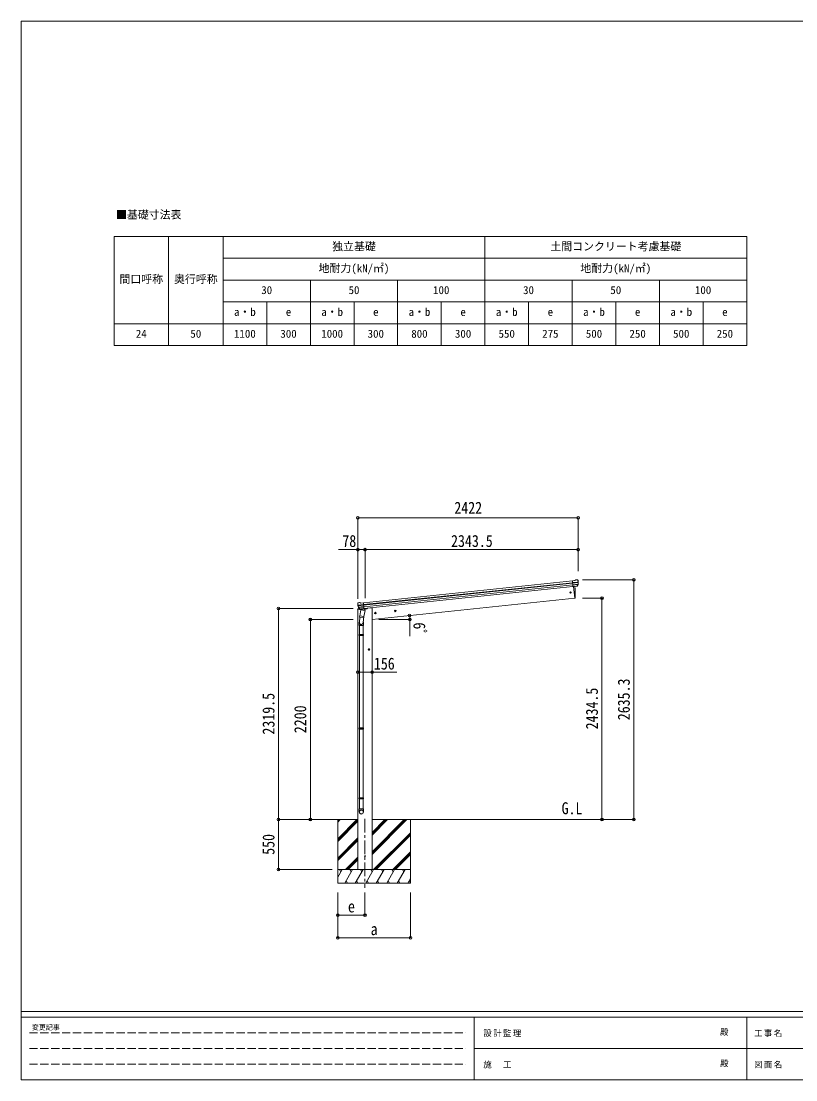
# Model space of a CAD drawing. Units: millimetres at full size, sheet at 1:30; some dimension numbers follow another scale. Extents: x -8432 to 8432, y -5820 to 5820.
# Drawn here: x -8432 to 89, y -5820 to 5820 of the extents above; entities that cross this region are included whole.
import ezdxf
from ezdxf.enums import TextEntityAlignment as Align

# ---------------------------------------------------------------- set-up
doc = ezdxf.new("R2010")
doc.units = ezdxf.units.MM
doc.header["$LTSCALE"] = 30
doc.header["$PDMODE"] = 32
doc.header["$PDSIZE"] = 30
doc.linetypes.add('CHAIN1', pattern=[8, 5, -1, 1, -1])
doc.linetypes.add('DASHED3', pattern=[4, 3, -1])
for name, color, linetype, lineweight in [('0-0_0', 7, 'Continuous', 9), ('0-1_本体', 5, 'CHAIN1', 9), ('0-3_ELV2', 4, 'Continuous', 9), ('0-6_OTH_LINE', 6, 'Continuous', 9), ('0-9_OUTLINE', 7, 'Continuous', 9), ('0-E_DET2', 7, 'Continuous', 18), ('F-0_240', 7, 'Continuous', 9)]:
    doc.layers.add(name, color=color, linetype=linetype, lineweight=lineweight)
doc.layers.add('0-7_SHAPE', color=7, linetype='Continuous')
doc.styles.add('ＭＳ ゴシック', font='')
doc.styles.get('ＭＳ ゴシック').set_extended_font_data('MS Gothic')

msp = doc.modelspace()

# ---------------------------------------------------------------- linework, layer by layer
at = {"layer": '0-0_0'}
for p, q in [((-5071.81, -2958.62), (-4727.71, -2958.62)), ((-4949.96, -2958.62), (-4949.96, -3658.62)), ((-4949.96, -3169.85), (-4738.73, -2958.62)), ((-4949.96, -2986.01), (-4922.57, -2958.62)), ((-4949.96, -2971.86), (-4936.72, -2958.62)), ((-4949.96, -3183.99), (-4727.71, -2961.75)), ((-4949.96, -3198.14), (-4727.71, -2975.89)), ((-4572.21, -2958.62), (-2255.66, -2958.62)), ((-4572.21, -3340.88), (-4189.94, -2958.62)), ((-4572.21, -3312.6), (-4218.23, -2958.62)), ((-4572.21, -3326.74), (-4204.08, -2958.62)), ((-4572.21, -3128.75), (-4402.07, -2958.62)), ((-4572.21, -3114.61), (-4416.22, -2958.62)), ((-4572.21, -3100.47), (-4430.36, -2958.62)), ((-4149.96, -2958.62), (-4149.96, -3658.62)), ((-4556.1, -3508.62), (-4149.96, -3102.49)), ((-4541.95, -3508.62), (-4149.96, -3116.63)), ((-4527.81, -3508.62), (-4149.96, -3130.77)), ((-4949.96, -3381.98), (-4727.71, -3159.73)), ((-4949.96, -3396.13), (-4727.71, -3173.88)), ((-4949.96, -3410.27), (-4727.71, -3188.02)), ((-4864.46, -3508.62), (-4727.71, -3371.87)), ((-4343.96, -3508.62), (-4149.96, -3314.62)), ((-4329.82, -3508.62), (-4149.96, -3328.76)), ((-4315.68, -3508.62), (-4149.96, -3342.9)), ((-4850.32, -3508.62), (-4727.71, -3386.01)), ((-4836.18, -3508.62), (-4727.71, -3400.15)), ((-4149.96, -3508.62), (-4949.96, -3508.62)), ((-4949.96, -3592.46), (-4901.55, -3508.62)), ((-4916.56, -3534.6), (-4931.56, -3508.62)), ((-4872.69, -3658.62), (-4786.09, -3508.62)), ((-4801.09, -3534.61), (-4816.09, -3508.62)), ((-4757.22, -3658.62), (-4670.62, -3508.62)), ((-4685.62, -3534.61), (-4700.62, -3508.62)), ((-4641.75, -3658.62), (-4555.15, -3508.62)), ((-4570.15, -3534.61), (-4585.15, -3508.62)), ((-4526.28, -3658.62), (-4439.68, -3508.62)), ((-4454.68, -3534.61), (-4469.68, -3508.62)), ((-4410.81, -3658.62), (-4324.21, -3508.62)), ((-4354.21, -3508.62), (-4339.21, -3534.6)), ((-4295.34, -3658.62), (-4208.74, -3508.62)), ((-4223.74, -3534.61), (-4238.74, -3508.62)), ((-4179.87, -3658.62), (-4149.96, -3606.81)), ((-4949.96, -3658.62), (-4149.96, -3658.62)), ((-4857.69, -3632.64), (-4842.69, -3658.62)), ((-4742.22, -3632.64), (-4727.22, -3658.62)), ((-4626.75, -3632.64), (-4611.75, -3658.62)), ((-4511.28, -3632.64), (-4496.28, -3658.62)), ((-4395.81, -3632.64), (-4380.81, -3658.62)), ((-4280.34, -3632.64), (-4265.34, -3658.62)), ((-4164.87, -3632.64), (-4149.96, -3658.48))]:
    msp.add_line(p, q, dxfattribs=at)
at = {"layer": '0-1_本体'}
msp.add_line((-4649.96, -2949.42), (-4649.96, -3708.62), dxfattribs=at)
at = {"layer": '0-3_ELV2'}
for p, q in [((-4667.8, -576.62), (-2368.38, -334.94)), ((-2342.07, -330.16), (-2368.59, -332.95)), ((-2361.81, -397.5), (-2368.59, -332.95)), ((-2366.43, -353.48), (-2306.7, -347.2)), ((-2342.07, -330.16), (-2330.47, -323.19)), ((-2329.24, -322.78), (-2315.75, -321.36)), ((-2312.09, -322.45), (-2312.09, -322.45)), ((-2312.09, -322.45), (-2306.91, -326.64)), ((-2305.52, -330.34), (-2305.83, -328.49)), ((-4665.81, -595.51), (-2366.4, -353.84)), ((-4665.38, -599.69), (-2365.96, -358.01)), ((-4663.28, -619.55), (-2363.87, -377.87)), ((-2362.11, -394.61), (-4661.53, -636.29)), ((-2306.22, -353.07), (-2365.82, -359.34)), ((-2307.05, -369.83), (-2364.09, -375.82)), ((-2308.44, -374.49), (-2363.62, -380.28)), ((-2318.45, -392.72), (-2361.83, -397.28)), ((-2361.81, -397.5), (-2351.86, -396.46)), ((-2354.92, -396.78), (-2341.54, -524.17)), ((-2351.86, -396.46), (-2351.59, -396.52)), ((-2351.59, -396.52), (-2326.26, -393.86)), ((-2326.26, -393.86), (-2326, -393.74)), ((-2326, -393.74), (-2318.31, -392.93)), ((-2317, -391.06), (-2307.55, -372.76)), ((-2315.95, -391.49), (-2305.83, -373.23)), ((-4728.96, -580.43), (-4729.65, -581.29)), ((-4725.46, -576.11), (-4728.96, -580.43)), ((-4725.46, -576.11), (-4725.46, -576.1)), ((-4722.1, -574.28), (-4722.1, -574.28)), ((-4694.53, -577.42), (-4668.01, -574.63)), ((-4661.22, -639.18), (-4668.01, -574.63)), ((-2341.54, -524.17), (-4572.21, -758.62)), ((-2341.54, -524.17), (-2339.48, -523.88)), ((-4729.95, -643.78), (-4730.85, -650.62)), ((-4730.85, -650.62), (-4697.12, -647.07)), ((-4730.24, -585.19), (-4730.33, -583.32)), ((-4727.71, -3508.62), (-4727.71, -650.28)), ((-4710.44, -639.42), (-4727.29, -641.19)), ((-4665.85, -595.16), (-4725.59, -601.44)), ((-4724.84, -607.28), (-4665.23, -601.01)), ((-4707.33, -642.84), (-4721.02, -627.08)), ((-4720.53, -623.49), (-4663.5, -617.5)), ((-4706.39, -642.2), (-4719.43, -626.26)), ((-4718.21, -627.76), (-4663.03, -621.96)), ((-4697.02, -642.95), (-4704.72, -643.75)), ((-4704.62, -643.52), (-4661.25, -638.96)), ((-4703.87, -643.76), (-4702.31, -643.59)), ((-4702.31, -643.59), (-4664.77, -639.65)), ((-4696.75, -643.01), (-4697.02, -642.95)), ((-4671.42, -640.35), (-4696.75, -643.01)), ((-4671.17, -640.23), (-4671.42, -640.35)), ((-4661.22, -639.18), (-4671.17, -640.23)), ((-4664.77, -639.65), (-4663.2, -639.48)), ((-4661.39, -637.6), (-4660.46, -637.79)), ((-4657.1, -642.86), (-4627.84, -639.79)), ((-4622.98, -632.24), (-4623.4, -635.47)), ((-4536.77, -679.98), (-4542.85, -684.4)), ((-4542.85, -684.4), (-4542.06, -691.86)), ((-4542.06, -691.86), (-4535.21, -694.91)), ((-4529.92, -683.04), (-4536.77, -679.98)), ((-4317.98, -656.99), (-4324.05, -661.4)), ((-4324.05, -661.4), (-4323.27, -668.86)), ((-4323.27, -668.86), (-4316.41, -671.92)), ((-4311.12, -660.04), (-4317.98, -656.99)), ((-4606.21, -1080.67), (-4612.71, -1084.42)), ((-4612.71, -1084.42), (-4612.71, -1091.93)), ((-4612.71, -1091.93), (-4606.21, -1095.68)), ((-4599.71, -1084.42), (-4606.21, -1080.67))]:
    msp.add_line(p, q, dxfattribs=at)
for points in [[(-4708.61, -572.86), (-4708.61, -572.86), (-4722.1, -574.28)], [(-4694.53, -577.42), (-4707.32, -573.01), (-4707.32, -573.01)], [(-4572.21, -3508.62), (-4572.21, -629.62), (-4592.21, -629.62), (-4623.06, -632.87)], [(-4535.21, -694.91), (-4529.13, -690.5), (-4529.92, -683.04)], [(-4316.41, -671.92), (-4310.34, -667.51), (-4311.12, -660.04)], [(-4606.21, -1095.68), (-4599.71, -1091.93), (-4599.71, -1084.42)]]:
    msp.add_lwpolyline(points, dxfattribs=at)
for centre, radius in [((-2388.33, -461.62), 6.5), ((-4535.99, -687.45), 8.5), ((-4535.99, -687.45), 7.7), ((-4535.99, -687.45), 6.5), ((-4317.2, -664.45), 8.5), ((-4317.2, -664.45), 7.7), ((-4317.2, -664.45), 6.5), ((-4606.21, -1088.18), 8.5), ((-4606.21, -1088.18), 7.7), ((-4606.21, -1088.18), 6.5), ((-4649.96, -3358.62), 4.5)]:
    msp.add_circle(centre, radius, dxfattribs=at)
for centre, radius, start, end in [((-2328.93, -325.77), 3, 96.02369, 120.97631), ((-2315.23, -326.34), 5, 51.04426, 95.95574), ((-2499.08, -351.99), 192.44, 1.4271, 6.57578), ((-2261.43, -345.09), 45.32, 182.67122, 185.64518), ((-2506.42, -351.46), 202, 354.13916, 6), ((-3237.13, -483.96), 900.99, 357.6414, 5.6433), ((-2318.57, -390.04), 2.99, 285.2717, 331.00739), ((-2310.22, -371.39), 3, 332.69111, 354.20009), ((-2506.42, -351.46), 200.2, 354.20009, 359.53883), ((-2306.03, -354.41), 1.35, 95.1605, 97.91927), ((-2303.43, -352.85), 2.74, 179.02151, 184.43412), ((-2308.46, -371.78), 3, 331, 354.13916), ((-4721.57, -579.25), 5, 96.04426, 140.95574), ((-4708.3, -575.85), 3, 71.02369, 95.97631), ((-2339.9, -520.91), 3, 278, 357.63919), ((-4529.35, -564.08), 202, 186, 197.86084), ((-4726.98, -644.18), 3, 96, 172.5), ((-4536.42, -566.13), 192.44, 185.42422, 190.5729), ((-4770.31, -608.78), 45.32, 6.35482, 9.32878), ((-4727.61, -607.64), 2.74, 7.56588, 12.97849), ((-4724.74, -608.63), 1.35, 94.08073, 96.8395), ((-4529.35, -564.08), 200.2, 192.46117, 197.79991), ((-4718.76, -625.11), 3, 197.86084, 221), ((-4717.11, -624.36), 3, 197.79991, 219.30889), ((-4705.07, -640.87), 2.99, 220.99261, 266.7283), ((-4703.92, -643.26), 0.5, 240.73754, 276), ((-4663.26, -638.99), 0.5, 276, 311.26246), ((-4628.36, -634.82), 5, 276, 352.5)]:
    msp.add_arc(centre, radius, start, end, dxfattribs=at)
for centre, major_axis, ratio, start_param, end_param in [((-2307.78, -329.95), (-0.87, 5.91), 0.020485, 0.67143203, 1.56913061), ((-2313.18, -325.43), (5.88, -1.31), 0.24881, 0.46058498, 0.46410383), ((-2308.8, -328.98), (-2.34, 1.9), 0.995767, 3.98597162, 4.71238898), ((-2318.77, -389.74), (-0.11, 3), 0.642905, 3.24593831, 4.20392797), ((-2318.63, -389.94), (1.66, -2.51), 0.997631, 5.80419048, 5.89294842), ((-2318.7, -389.84), (3.53, -2.11), 0.650902, 5.25614477, 5.32895537), ((-2316.33, -389.49), (1.08, 3.13), 0.040856, 2.11350352, 2.14162489), ((-2504.11, -373.4), (-20.92, 199.05), 0.994373, 4.71137894, 4.7277536), ((-4727.32, -583.18), (1.9, 2.34), 0.995767, 1.57079633, 2.29721369), ((-4723.78, -578.8), (-5.48, -2.51), 0.24881, 5.81908147, 5.82260033), ((-4728.11, -584.34), (-0.38, 5.97), 0.020485, 4.7140547, 5.61175327), ((-4527.04, -586.03), (-20.92, 199.05), 0.994373, 4.71137894, 4.7277536), ((-4527.04, -586.03), (-20.92, 199.05), 0.994373, 1.55543171, 1.57180637), ((-4707.37, -640.79), (-1.71, 2.84), 0.040856, 4.14156042, 4.16968179), ((-4704.94, -640.54), (-0.51, 2.96), 0.642905, 2.07925734, 3.03724699), ((-4704.98, -640.64), (-3.02, -2.79), 0.650902, 0.95422993, 1.02704053), ((-4705.02, -640.76), (-1.1, -2.8), 0.997631, 0.39023689, 0.47899483)]:
    msp.add_ellipse(centre, major_axis=major_axis, ratio=ratio, start_param=start_param, end_param=end_param, dxfattribs=at)
at = {"layer": '0-6_OTH_LINE'}
for p, q in [((-4727.71, 358.43), (-4727.71, -532.65)), ((-4727.71, 358.43), (-2306.19, 358.43)), ((-2306.19, 358.43), (-2306.19, -228.75)), ((-4727.71, 9.43), (-4941.23, 9.43)), ((-4727.71, 9.43), (-4727.71, -228.75)), ((-4649.71, 9.43), (-4727.71, 9.43)), ((-4649.71, 9.43), (-4649.71, -524.48)), ((-2306.19, 9.43), (-4649.71, 9.43)), ((-2306.19, 9.43), (-2306.19, -228.75)), ((-1691.8, -323.35), (-2255.66, -323.35)), ((-1691.8, -323.35), (-1691.8, -2958.62)), ((-2042.8, -524.17), (-2255.66, -524.17)), ((-2042.8, -524.17), (-2042.8, -2958.62)), ((-5599.96, -2958.62), (-5599.96, -639.14)), ((-5599.96, -639.14), (-4778.21, -639.14)), ((-5250.96, -2958.62), (-5250.96, -758.62)), ((-5250.96, -758.62), (-4778.21, -758.62)), ((-4572.21, -1338.18), (-4727.71, -1338.18)), ((-5599.96, -2958.62), (-5009.57, -2958.62)), ((-5599.96, -3508.62), (-5599.96, -2958.62)), ((-5250.96, -2958.62), (-5009.57, -2958.62)), ((-2042.8, -2958.62), (-2255.66, -2958.62)), ((-1691.8, -2958.62), (-2255.66, -2958.62)), ((-5599.96, -3508.62), (-5009.57, -3508.62)), ((-4949.96, -4258.62), (-4949.96, -3759.62)), ((-4949.96, -4008.62), (-4949.96, -3759.62)), ((-4649.96, -4008.62), (-4649.96, -3759.62)), ((-4149.96, -4258.62), (-4149.96, -3759.62)), ((-4949.96, -4008.62), (-4649.96, -4008.62)), ((-4949.96, -4258.62), (-4149.96, -4258.62))]:
    msp.add_line(p, q, dxfattribs=at)
at = {"layer": '0-6_OTH_LINE', "lineweight": 18}
for p, q in [((-4155.25, -758.68), (-4497.84, -758.68)), ((-4155.25, -758.68), (-4155.25, -940.18)), ((-4572.21, -1338.18), (-4300.16, -1338.18))]:
    msp.add_line(p, q, dxfattribs=at)
at = {"layer": '0-6_OTH_LINE'}
msp.add_arc((-4393.04, -758.68), 237.79, 0, 10.52987, dxfattribs=at)
for p in [(-4727.71, 358.43), (-2306.19, 358.43), (-4727.71, 9.43), (-4649.71, 9.43), (-2306.19, 9.43), (-1691.8, -323.35), (-2042.8, -524.17), (-5599.96, -639.14), (-5250.96, -758.62), (-4159.25, -715.22), (-4155.25, -758.68), (-4727.71, -1338.18), (-4572.21, -1338.18), (-5599.96, -2958.62), (-5250.96, -2958.62), (-2042.8, -2958.62), (-1691.8, -2958.62), (-5599.96, -3508.62), (-4949.96, -4008.62), (-4649.96, -4008.62), (-4949.96, -4258.62), (-4149.96, -4258.62)]:
    msp.add_point(p, dxfattribs=at)
at = {"layer": '0-9_OUTLINE'}
for p, q in [((-4693.89, -652.12), (-4707.25, -717.78)), ((-4703.87, -643.76), (-4663.2, -639.48)), ((-4700.51, -644.06), (-4700.66, -644.79)), ((-4700.05, -645.92), (-4675.3, -655.67)), ((-4649.01, -661.25), (-4693.89, -652.12)), ((-4691.71, -649.2), (-4692.37, -652.43)), ((-4670.91, -640.68), (-4673.83, -655.03)), ((-4662.37, -726.91), (-4649.01, -661.25)), ((-4661.39, -637.6), (-4660.46, -637.79)), ((-4660.46, -637.79), (-4649.26, -654.71)), ((-4649.26, -654.71), (-4650.53, -660.94)), ((-4712.55, -825.95), (-4712.55, -791.6)), ((-4704.84, -733.06), (-4710.4, -788.79)), ((-4709.73, -730.02), (-4707.23, -717.78)), ((-4709.51, -731.42), (-4709.51, -731.42)), ((-4708.18, -732.38), (-4667.22, -740.72)), ((-4662.37, -726.91), (-4707.25, -717.78)), ((-4661.93, -724.77), (-4668.58, -792.51)), ((-4666.55, -791.29), (-4666.55, -825.95)), ((-4662.38, -726.9), (-4664.92, -739.38)), ((-4666.55, -825.95), (-4712.55, -825.95)), ((-4712.55, -924.69), (-4711.55, -922.69)), ((-4666.55, -924.69), (-4712.55, -924.69)), ((-4667.55, -922.69), (-4711.55, -922.69)), ((-4710.55, -825.95), (-4710.55, -922.69)), ((-4668.55, -825.95), (-4668.55, -922.69)), ((-4666.55, -924.69), (-4667.55, -922.69)), ((-4666.55, -924.69), (-4666.55, -932.69)), ((-4666.55, -932.69), (-4712.55, -932.69)), ((-4667.55, -934.69), (-4711.55, -934.69)), ((-4710.55, -934.69), (-4710.55, -1951.38)), ((-4668.55, -934.69), (-4668.55, -1951.38)), ((-4666.55, -932.69), (-4667.55, -934.69)), ((-4712.55, -1953.38), (-4711.55, -1951.38)), ((-4666.55, -1953.38), (-4712.55, -1953.38)), ((-4666.55, -1961.38), (-4712.55, -1961.38)), ((-4667.55, -1951.38), (-4711.55, -1951.38)), ((-4667.55, -1963.38), (-4711.55, -1963.38)), ((-4710.55, -1963.38), (-4710.55, -2719.07)), ((-4668.55, -1963.38), (-4668.55, -2719.07)), ((-4666.55, -1953.38), (-4667.55, -1951.38)), ((-4666.55, -1961.38), (-4667.55, -1963.38)), ((-4666.55, -1953.38), (-4666.55, -1961.38)), ((-4712.55, -2721.07), (-4711.55, -2719.07)), ((-4666.55, -2721.07), (-4712.55, -2721.07)), ((-4666.55, -2729.07), (-4712.55, -2729.07)), ((-4667.55, -2719.07), (-4711.55, -2719.07)), ((-4667.55, -2731.07), (-4711.55, -2731.07)), ((-4710.55, -2731.07), (-4710.55, -2841.07)), ((-4668.55, -2731.07), (-4668.55, -2841.07)), ((-4666.55, -2721.07), (-4667.55, -2719.07)), ((-4666.55, -2729.07), (-4667.55, -2731.07)), ((-4666.55, -2721.07), (-4666.55, -2729.07)), ((-4712.55, -2875.21), (-4712.55, -2841.07)), ((-4666.55, -2841.07), (-4712.55, -2841.07)), ((-4666.55, -2875.21), (-4666.55, -2841.07))]:
    msp.add_line(p, q, dxfattribs=at)
for points in [[(-4712.55, -924.69), (-4712.55, -932.69), (-4711.55, -934.69)], [(-4712.55, -1953.38), (-4712.55, -1961.38), (-4711.55, -1963.38)], [(-4712.55, -2721.07), (-4712.55, -2729.07), (-4711.55, -2731.07)]]:
    msp.add_lwpolyline(points, dxfattribs=at)
for centre, radius, start, end in [((-4703.92, -643.26), 0.5, 240.73754, 276), ((-4701, -643.96), 0.5, 348.5, 96), ((-4699.68, -644.99), 1, 168.5, 248.5), ((-4674.82, -654.75), 1.03, 242.53897, 344.46569), ((-4670.32, -640.84), 0.604, 93.09842, 164.70595), ((-4663.26, -638.99), 0.5, 276, 311.26246), ((-4682.55, -791.6), 30, 177.45142, 180), ((-4707.82, -730.45), 1.95, 167.54017, 209.97766), ((-4707.78, -730.42), 2, 209.90962, 258.5), ((-4666.82, -738.76), 2, 258.5, 341.96843)]:
    msp.add_arc(centre, radius, start, end, dxfattribs=at)
for centre, major_axis, ratio, start_param, end_param in [((-4689.55, -791.29), (23, 0), 0.996195, 2.62193603, 6.60747969), ((-4689.55, -791.29), (21, 0), 0.996195, 3.02154981, 6.2247991), ((-4689.55, -2873.47), (-23, 0), 0.996195, 3.14159265, 6.28318531), ((-4689.55, -2875.21), (-23, 0), 0.996195, 3.14159265, 6.28318531), ((-4689.55, -2875.21), (0, -23.43), 0.981806, 4.71238898, 7.85398163)]:
    msp.add_ellipse(centre, major_axis=major_axis, ratio=ratio, start_param=start_param, end_param=end_param, dxfattribs=at)
msp.add_ellipse((-4689.55, -2875.21), major_axis=(21, 0), ratio=0.996195, dxfattribs=at)
at = {"layer": '0-E_DET2'}
for p, q in [((-7410.75, 3452.93), (-450.75, 3452.93)), ((-7410.75, 3452.93), (-7410.75, 2252.93)), ((-6810.75, 3452.93), (-6810.75, 2252.93)), ((-6210.75, 3452.93), (-6210.75, 2252.93)), ((-3330.75, 3452.93), (-3330.75, 2252.93)), ((-450.75, 3452.93), (-450.75, 2252.93)), ((-6210.75, 3212.93), (-450.75, 3212.93)), ((-6210.75, 2972.93), (-450.75, 2972.93)), ((-5250.75, 2972.93), (-5250.75, 2252.93)), ((-4290.75, 2972.93), (-4290.75, 2252.93)), ((-2370.75, 2972.93), (-2370.75, 2252.93)), ((-1410.75, 2972.93), (-1410.75, 2252.93)), ((-6210.75, 2732.93), (-450.75, 2732.93)), ((-5730.75, 2732.93), (-5730.75, 2252.93)), ((-4770.75, 2732.93), (-4770.75, 2252.93)), ((-3810.75, 2732.93), (-3810.75, 2252.93)), ((-2850.75, 2732.93), (-2850.75, 2252.93)), ((-1890.75, 2732.93), (-1890.75, 2252.93)), ((-930.75, 2732.93), (-930.75, 2252.93)), ((-7410.75, 2492.93), (-450.75, 2492.93)), ((-7410.75, 2252.93), (-450.75, 2252.93))]:
    msp.add_line(p, q, dxfattribs=at)
at = {"layer": 'F-0_240', "color": 5}
for p, q in [((-8432.06, 5820), (-8432.06, -5820)), ((-8432.06, 5820), (8007.94, 5820)), ((-8432.06, -5070), (8007.94, -5070)), ((-8432.06, -5130), (5341.19, -5130)), ((-3448.82, -5130), (-3448.82, -5820)), ((-448.82, -5130), (-448.82, -5820)), ((-3448.82, -5475), (2701.18, -5475)), ((-8432.06, -5820), (8007.94, -5820))]:
    msp.add_line(p, q, dxfattribs=at)
at = {"layer": 'F-0_240', "color": 4, "linetype": 'DASHED3'}
for p, q in [((-8342.06, -5302.5), (-3538.82, -5302.5)), ((-8342.06, -5475), (-3538.82, -5475)), ((-8342.06, -5647.5), (-3538.82, -5647.5))]:
    msp.add_line(p, q, dxfattribs=at)

# ---------------------------------------------------------------- texts
at = {"layer": '0-6_OTH_LINE', "color": 7, "style": 'ＭＳ ゴシック', "width": 0.85}
for s, p in [('2422', (-3666.95, 364.43)), ('78', (-4898.88, -0.71)), ('2343.5', (-3702.95, -0.57)), ('156', (-4552.03, -1348.94)), ('e', (-4837.46, -4018.62)), ('a', (-4587.46, -4268.62))]:
    msp.add_text(s, height=132, dxfattribs=at).set_placement(p, align=Align.BOTTOM_LEFT)
for s, rotation, p in [('6ﾟ', 270, (-4155.71, -790.2)), ('2635.3', 90, (-1697.8, -1865.99)), ('2319.5', 90, (-5605.96, -2023.88)), ('2434.5', 90, (-2048.8, -1966.4)), ('2200', 90, (-5256.96, -2008.62)), ('550', 90, (-5605.96, -3346.12))]:
    msp.add_text(s, height=132, rotation=rotation, dxfattribs=at).set_placement(p, align=Align.BOTTOM_LEFT)
at = {"layer": '0-7_SHAPE', "style": 'ＭＳ ゴシック', "width": 0.85}
msp.add_text('G.L', height=132, dxfattribs=at).set_placement((-2487.28, -2939.44), align=Align.BOTTOM_LEFT)
at = {"layer": '0-E_DET2', "style": 'ＭＳ ゴシック'}
for s, p in [('■基礎寸法表', (-7388.34, 3622.65)), ('独立基礎', (-5010.75, 3272.93)), ('土間コンクリート考慮基礎', (-2610.75, 3272.93)), ('地耐力(kN/㎡)', (-5160.75, 3032.93)), ('地耐力(kN/㎡)', (-2280.75, 3032.93)), ('間口呼称', (-7350.75, 2912.93)), ('奥行呼称', (-6750.75, 2912.93)), ('30', (-5790.75, 2792.93)), ('50', (-4830.75, 2792.93)), ('100', (-3900.75, 2792.93)), ('30', (-2910.75, 2792.93)), ('50', (-1950.75, 2792.93)), ('100', (-1020.75, 2792.93)), ('a・b', (-6090.75, 2552.93)), ('e', (-5520.75, 2552.93)), ('a・b', (-5130.75, 2552.93)), ('e', (-4560.75, 2552.93)), ('a・b', (-4170.75, 2552.93)), ('e', (-3600.75, 2552.93)), ('a・b', (-3210.75, 2552.93)), ('e', (-2640.75, 2552.93)), ('a・b', (-2250.75, 2552.93)), ('e', (-1680.75, 2552.93)), ('a・b', (-1290.75, 2552.93)), ('e', (-720.75, 2552.93)), ('24', (-7170.75, 2312.93)), ('50', (-6570.75, 2312.93)), ('1100', (-6090.75, 2312.93)), ('300', (-5580.75, 2312.93)), ('1000', (-5130.75, 2312.93)), ('300', (-4620.75, 2312.93)), ('800', (-4140.75, 2312.93)), ('300', (-3660.75, 2312.93)), ('550', (-3180.75, 2312.93)), ('275', (-2700.75, 2312.93)), ('500', (-2220.75, 2312.93)), ('250', (-1740.75, 2312.93)), ('500', (-1260.75, 2312.93)), ('250', (-780.75, 2312.93))]:
    msp.add_text(s, height=87.98, dxfattribs=at).set_placement(p, align=Align.BOTTOM_LEFT)
at = {"layer": 'F-0_240', "style": 'ＭＳ ゴシック'}
for s, height, p in [('変更記事', 54.99, (-8314.83, -5287.5)), ('殿', 65.98, (-744.53, -5347.5)), ('殿', 65.98, (-744.53, -5692.5))]:
    msp.add_text(s, height=height, dxfattribs=at).set_placement(p, align=Align.BOTTOM_LEFT)
at = {"layer": 'F-0_240', "char_height": 65.98, "attachment_point": 7, "style": 'ＭＳ ゴシック'}
for s, insert in [('\\T1.17;設計監理', (-3347.49, -5347.5)), ('\\T1.17;工事名', (-369.71, -5347.5)), ('\\T1.17;施\u3000工', (-3347.49, -5692.5)), ('\\T1.17;図面名', (-369.71, -5692.5))]:
    msp.add_mtext(s, dxfattribs=dict(at, insert=insert))

doc.saveas('drawing.dxf')
